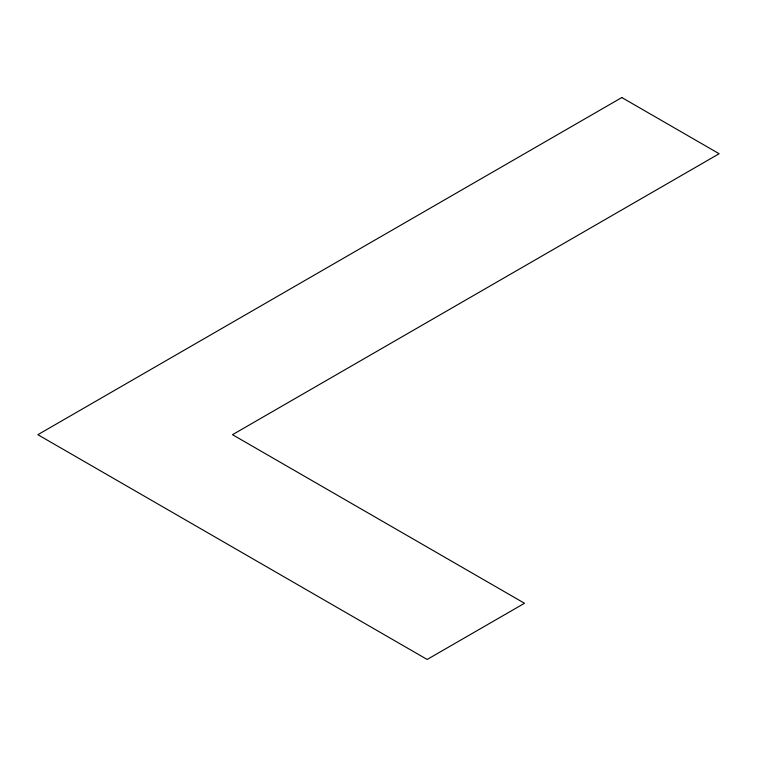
<?xml version="1.0" encoding="UTF-8"?>
<svg xmlns="http://www.w3.org/2000/svg" width="757" height="757" viewBox="0 0 757 757"><rect width="100%" height="100%" fill="white"/><g stroke="black" fill="none" stroke-linecap="round" stroke-linejoin="round"><path stroke-width="1.14" d="M621.819 97.539L37.85 434.688L427.166 659.461L524.497 603.272L232.503 434.688L719.15 153.728L621.819 97.539"/></g></svg>
